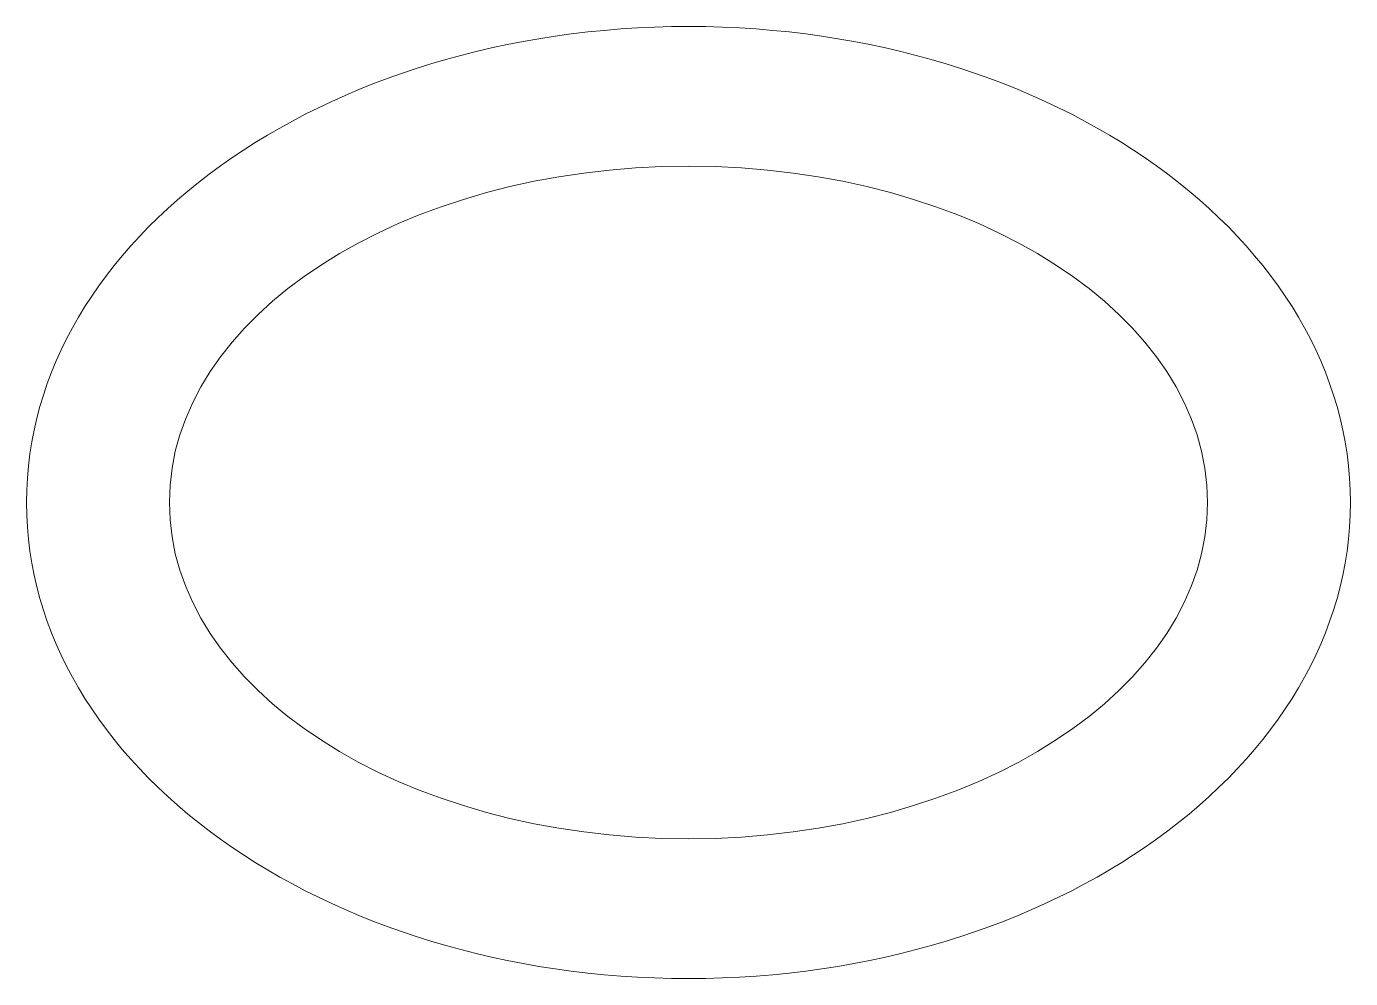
# Model space of a CAD drawing. Header units: inches. Extents: x -8.74 to -5.91, y -37.61 to -35.57.
import ezdxf

# ---------------------------------------------------------------- set-up
doc = ezdxf.new("R2010")
doc.units = ezdxf.units.IN
doc.header["$MEASUREMENT"] = 0

msp = doc.modelspace()

# ---------------------------------------------------------------- linework, layer by layer
at = {"lineweight": 9}
for major_axis, ratio in [((1.4175, 0), 0.718904), ((1.1116, 0), 0.647693)]:
    msp.add_ellipse((-7.3274, -36.5912), major_axis=major_axis, ratio=ratio, dxfattribs=at)

doc.saveas('drawing.dxf')
